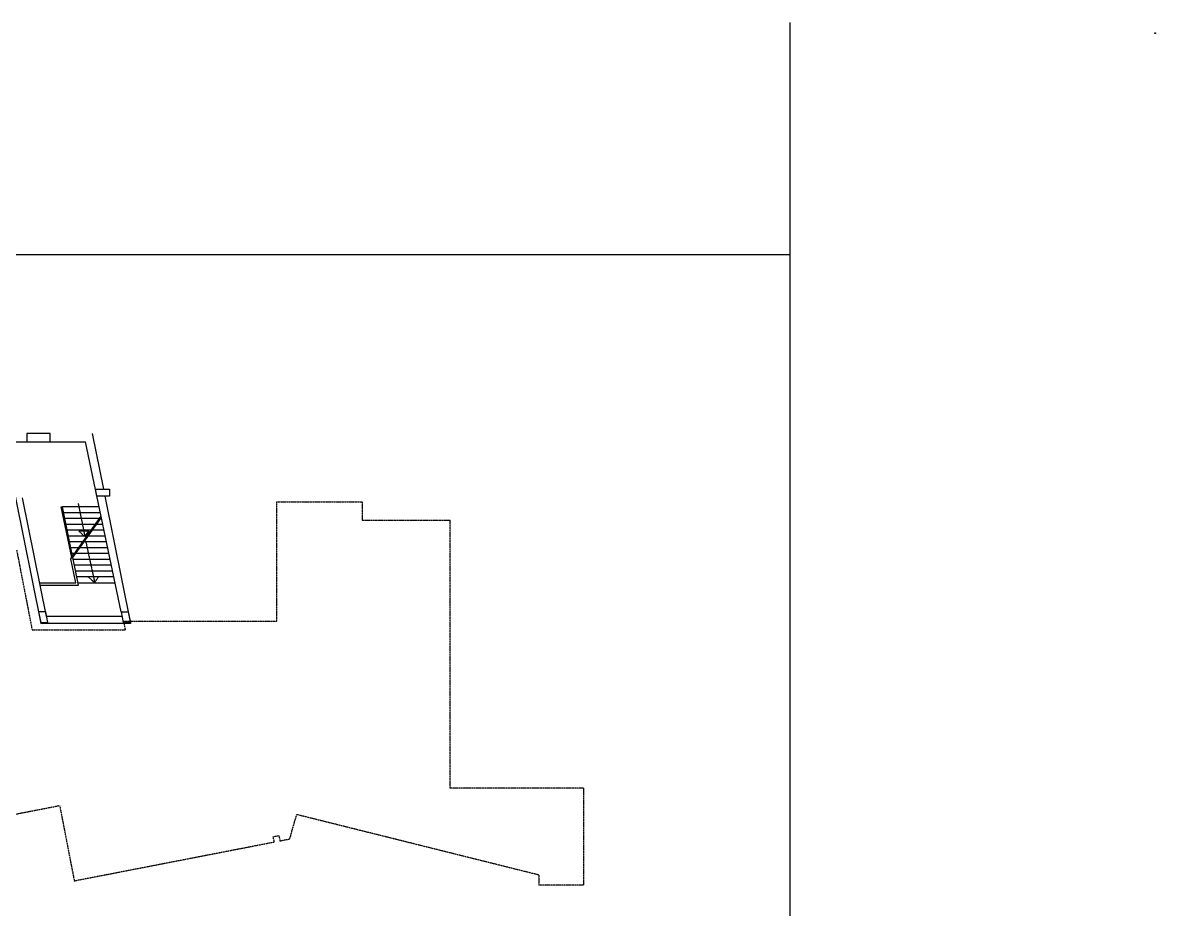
# Model space of a CAD drawing. Header units: millimetres. Extents: x -242071 to 82444, y -53139 to 112036.
# Drawn here: x -161560 to -112958, y -4604 to 33439 of the extents above; entities that cross this region are included whole.
import ezdxf

# ---------------------------------------------------------------- set-up
doc = ezdxf.new("R2010")
doc.units = ezdxf.units.MM
doc.header["$XCLIPFRAME"] = 0
for name, pattern in [('HIDDEN', [9.525, 6.35, -3.175]), ('PCENTRE', [50.8, 31.75, -6.35, 6.35, -6.35]), ('PCENTRE2', [28.575, 19.05, -3.175, 3.175, -3.175])]:
    doc.linetypes.add(name, pattern=pattern)
for name, color, linetype in [('Boundaries_and_building_grids', 140, 'Continuous'), ('Columns_conc_steel_timber', 5, 'Continuous'), ('Open_stairs_and_ramps', 2, 'Continuous'), ('Walls_brick_block_etc', 3, 'Continuous')]:
    doc.layers.add(name, color=color, linetype=linetype)
picture_1 = doc.add_image_def('image1.jpg', size_in_pixel=(4423, 7487))

msp = doc.modelspace()

# ---------------------------------------------------------------- linework, layer by layer
at = {"layer": 'Boundaries_and_building_grids', "color": 140, "linetype": 'PCENTRE2', "lineweight": -3}
msp.add_line((-128635.1, 33439.2), (-128635.1, -42646.4), dxfattribs=at)
at = {"layer": 'Columns_conc_steel_timber', "color": 4, "linetype": 'Continuous', "lineweight": -3}
for p, q in [((-157335.2, 8159.9), (-157027.9, 8159.9)), ((-157335.2, 8159.9), (-157335.2, 8159.8)), ((-157335.2, 8159.9), (-157244.4, 7709.9)), ((-157027.9, 8159.9), (-156937, 7709.9)), ((-156937, 7709.9), (-157244.4, 7709.9))]:
    msp.add_line(p, q, dxfattribs=at)
for points in [[(-160377, 15459.9), (-160377, 15809.9), (-161377, 15809.9), (-161377, 15459.9), (-160377, 15459.9)], [(-158432.7, 13424.7), (-157832.7, 13424.7), (-157832.7, 13124.7), (-158370.2, 13124.7), (-158432.7, 13424.7)], [(-160571.8, 8159.9), (-160877.9, 8159.9), (-160787, 7709.9)], [(-160787, 7709.9), (-160481, 7709.9), (-160571.8, 8159.9)]]:
    msp.add_lwpolyline(points, dxfattribs=at)
at = {"layer": 'Open_stairs_and_ramps', "color": 1, "linetype": 'Continuous', "lineweight": -3}
for p, q in [((-159417.1, 10551.5), (-159856.6, 12659.9)), ((-158273.3, 12659.9), (-159856.6, 12659.9)), ((-158221.2, 12409.9), (-159804.5, 12409.9)), ((-158271.2, 12159.9), (-159752.4, 12159.9)), ((-159496.1, 10440.6), (-158192.2, 12270.8)), ((-159403.2, 10484.9), (-158178.3, 12204.1)), ((-158449.3, 11909.9), (-159700.3, 11909.9)), ((-158627.4, 11659.9), (-159648.1, 11659.9)), ((-158805.6, 11409.9), (-159596, 11409.9)), ((-158983.7, 11159.9), (-159543.9, 11159.9)), ((-159161.8, 10909.9), (-159491.8, 10909.9)), ((-159281.3, 9409.9), (-159496.1, 10440.6)), ((-159339.9, 10659.9), (-159439.7, 10659.9)), ((-159158.3, 9309.9), (-159403.2, 10484.9)), ((-160824.1, 9409.9), (-159281.3, 9409.9)), ((-160803.9, 9309.9), (-159158.3, 9309.9))]:
    msp.add_line(p, q, dxfattribs=at)
at = {"layer": 'Open_stairs_and_ramps', "color": 1, "linetype": 'HIDDEN', "lineweight": -3}
for p, q in [((-158116.9, 11909.9), (-158387.9, 11909.9)), ((-158012.7, 11409.9), (-158744.2, 11409.9)), ((-158064.8, 11659.9), (-158566, 11659.9)), ((-157908.5, 10909.9), (-159100.4, 10909.9)), ((-157960.6, 11159.9), (-158922.3, 11159.9)), ((-157804.3, 10409.9), (-159387.6, 10409.9)), ((-157856.4, 10659.9), (-159278.5, 10659.9)), ((-157752.1, 10159.9), (-159335.5, 10159.9)), ((-157700, 9909.9), (-159283.4, 9909.9)), ((-157647.9, 9659.9), (-159231.2, 9659.9)), ((-159179.1, 9409.9), (-157595.8, 9409.9))]:
    msp.add_line(p, q, dxfattribs=at)
at = {"layer": 'Open_stairs_and_ramps', "color": 1, "linetype": 'Continuous', "lineweight": -3}
for points in [[(-159456.6, 10496.1), (-159907.7, 12659.9), (-159856.6, 12659.9)], [(-159183.9, 12806.4), (-158885.9, 11388.1), (-158714.4, 11614.7), (-159153.9, 11614.7), (-158885.9, 11388.1)]]:
    msp.add_lwpolyline(points, dxfattribs=at)
at = {"layer": 'Open_stairs_and_ramps', "color": 1, "linetype": 'HIDDEN', "lineweight": -3}
msp.add_lwpolyline([(-158849.5, 11161.6), (-158470, 9420), (-158298.5, 9665.4), (-158763.7, 9665.4), (-158470, 9420)], dxfattribs=at)
at = {"layer": 'Walls_brick_block_etc', "color": 8, "linetype": 'Continuous', "lineweight": -3}
for p, q in [((-164591.1, 23487.8), (-128635.1, 23487.8)), ((-128635.1, 23487.8), (-128635.1, -17031.3))]:
    msp.add_line(p, q, dxfattribs=at)
at = {"layer": 'Walls_brick_block_etc', "color": 3, "linetype": 'Continuous', "lineweight": -3}
for p, q in [((-158571.9, 15809.9), (-158090.5, 13424.7)), ((-164255.1, 15459.8), (-161377, 15459.9)), ((-160377, 15459.9), (-158857, 15459.9)), ((-160377, 15459.9), (-158857, 15459.9)), ((-157335.2, 8159.8), (-158857, 15459.9)), ((-161879.9, 13124.7), (-160777, 7659.9)), ((-158029.9, 13124.7), (-156927, 7659.9)), ((-160531.5, 7959.9), (-161560.1, 13056.1)), ((-157293.6, 7959.9), (-160531.5, 7959.9)), ((-156927, 7659.9), (-160777, 7659.9))]:
    msp.add_line(p, q, dxfattribs=at)
at = {"layer": 'Walls_brick_block_etc', "color": 8, "linetype": 'PCENTRE'}
for p, q in [((-150651.5, 7754.1), (-150651.5, 12884.9)), ((-150651.5, 12884.9), (-146997.1, 12884.9)), ((-150651.5, 7754.1), (-150651.5, 12884.9)), ((-150651.5, 7754.1), (-150651.5, 12884.9)), ((-150651.5, 12884.9), (-146997.1, 12884.9)), ((-150651.5, 12884.9), (-146997.1, 12884.9)), ((-146997.1, 12884.9), (-146997.1, 12097.5)), ((-146997.1, 12884.9), (-146997.1, 12097.5)), ((-146997.1, 12097.5), (-143214.7, 12097.5)), ((-146997.1, 12097.5), (-143214.7, 12097.5)), ((-146997.1, 12097.5), (-143214.7, 12097.5)), ((-146997.1, 12097.5), (-143214.7, 12097.5)), ((-143214.7, 591.3), (-143214.7, 12097.5)), ((-161822.9, 10827.5), (-161153.9, 7385.2)), ((-161822.9, 10827.5), (-161153.9, 7385.2)), ((-161822.9, 10827.5), (-161153.9, 7385.2)), ((-161153.9, 7385.2), (-157144.6, 7385.2)), ((-161153.9, 7385.2), (-157144.6, 7385.2)), ((-161153.9, 7385.2), (-157144.6, 7385.2)), ((-157144.6, 7385.2), (-157216.2, 7754.1)), ((-157216.2, 7754.1), (-150651.5, 7754.1)), ((-157144.6, 7385.2), (-157216.2, 7754.1)), ((-157144.6, 7385.2), (-157216.2, 7754.1)), ((-157216.2, 7754.1), (-150651.5, 7754.1)), ((-157216.2, 7754.1), (-150651.5, 7754.1)), ((-137499.7, 591.3), (-143214.7, 591.3)), ((-137499.7, 591.3), (-137499.7, -3568)), ((-137499.7, 591.3), (-137499.7, -3568)), ((-162316.1, -605.5), (-159972.4, -150)), ((-159972.4, -150), (-159344.8, -3379.6)), ((-159972.4, -150), (-159344.8, -3379.6)), ((-159972.4, -150), (-159344.8, -3379.6)), ((-139404.7, -3133.1), (-149807.7, -536.8)), ((-150809.4, -1486.6), (-150564, -1438.9)), ((-150809.4, -1486.6), (-150564, -1438.9)), ((-150564, -1438.9), (-150520.1, -1664.7)), ((-150564, -1438.9), (-150520.1, -1664.7)), ((-150564, -1438.9), (-150520.1, -1664.7)), ((-159344.8, -3379.6), (-150765.5, -1712.4)), ((-159344.8, -3379.6), (-150765.5, -1712.4)), ((-150765.5, -1712.4), (-150809.4, -1486.6)), ((-150520.1, -1664.7), (-150107.3, -1584.4)), ((-150520.1, -1664.7), (-150107.3, -1584.4)), ((-139404.7, -3133.1), (-141719.7, -2555.3)), ((-139404.7, -3133.1), (-139404.7, -3568)), ((-139404.7, -3133.1), (-139404.7, -3568)), ((-139404.7, -3133.1), (-139404.7, -3568)), ((-137499.7, -3568), (-139404.7, -3568)), ((-137499.7, -3568), (-137829.9, -3568))]:
    msp.add_line(p, q, dxfattribs=at)
msp.add_arc((-128228.7, -7273.2), 22606, 162.66306, 165.42487, dxfattribs=at)

# ---------------------------------------------------------------- pictures from other files: only their frames are drawn
at = {"color": 1, "linetype": 'Continuous', "lineweight": -3, "transparency": 33554559}
image = msp.add_image(picture_1, insert=(-234682.7, 32997.1), size_in_units=(71331.6, 121724.3), rotation=-90, dxfattribs=at)
image.set_boundary_path([(-0.5, -0.5), (0.5, 0.5)])
image.dxf.clipping = 0
image.dxf.flags = 3

doc.saveas('drawing.dxf')
